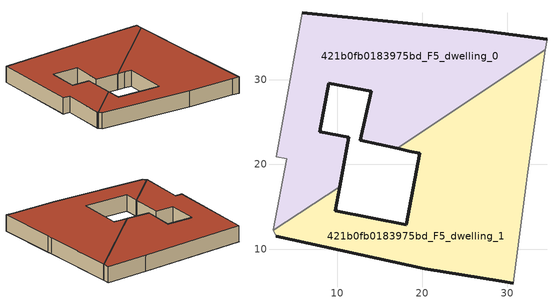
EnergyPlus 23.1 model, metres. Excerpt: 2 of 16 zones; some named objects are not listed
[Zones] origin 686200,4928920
421b0fb0183975bd_F5_dwelling_0
 floor to 421b0fb0183975bd_F4_dwelling_0 (EU_floor_Construction): 17.02,21.88 34.52,33.5 34.7,34.77 26.58,35.8 5.85,37.87 2.78,20.91 4.01,20.65 2.4,12.33 2.46,12.21 10.25,17.39 11.33,23.21 7.93,23.84 8.99,29.55 13.97,28.62 12.7,22.83 z15
 wall outside (EU_wall_Construction): 17.02,21.88 12.7,22.83 13.97,28.62 8.99,29.55 7.93,23.84 11.33,23.21 10.25,17.39 / 5.85,37.87 26.58,35.8 34.7,34.77 z15:18
 wall adiabatic (EU_wall_Construction): 34.7,34.77 34.52,33.5 / 2.46,12.21 2.4,12.33 4.01,20.65 2.78,20.91 5.85,37.87 z15:18
 wall to 421b0fb0183975bd_F5_dwelling_1 (EU_wall_Construction): 34.52,33.5 17.02,21.88 / 10.25,17.39 2.46,12.21 z15:18
 roof outside (EU_roof_Construction): 34.7,34.77 34.52,33.5 17.02,21.88 12.7,22.83 13.97,28.62 8.99,29.55 7.93,23.84 11.33,23.21 10.25,17.39 2.46,12.21 2.4,12.33 4.01,20.65 2.78,20.91 5.85,37.87 26.58,35.8 z18
421b0fb0183975bd_F5_dwelling_1
 floor to 421b0fb0183975bd_F4_dwelling_1 (EU_floor_Construction): 30.7,6.01 32.27,17.72 32.4,18.66 34.52,33.5 17.02,21.88 18.49,21.56 19.72,21.3 18.11,12.9 9.72,14.52 10.25,17.39 2.46,12.21 2.81,11.52 20.31,7.72 29.34,6.25 z15
 wall outside (EU_wall_Construction): 10.25,17.39 9.72,14.52 18.11,12.9 19.72,21.3 18.49,21.56 17.02,21.88 / 30.7,6.01 29.34,6.25 20.31,7.72 2.81,11.52 z15:18
 wall adiabatic (EU_wall_Construction): 2.81,11.52 2.46,12.21 / 34.52,33.5 32.4,18.66 32.27,17.72 30.7,6.01 z15:18
 roof outside (EU_roof_Construction): 34.52,33.5 32.4,18.66 32.27,17.72 30.7,6.01 29.34,6.25 20.31,7.72 2.81,11.52 2.46,12.21 10.25,17.39 9.72,14.52 18.11,12.9 19.72,21.3 18.49,21.56 17.02,21.88 z18
[Building]
EU S2 Campaign: North Axis=0; Terrain=City; Solar Distribution=FullExterior
[Site:Location]
Bologna: Latitude=44.5; Longitude=11.25; Time Zone=1; Elevation=37
[SizingPeriod:WeatherFileDays]
AnnualSizingPeriod: Begin Month=1; Begin Day of Month=1; End Month=12; End Day of Month=31; Day of Week for Start Day=Monday; Use Weather File Daylight Saving Period=No; Use Weather File Rain and Snow Indicators=No
[MATERIAL]
EU_InternalMass_Material: Roughness=MediumRough; Thickness=0.1; Conductivity=1; Density=1800; Specific Heat=900; Thermal Absorptance=0.9; Solar Absorptance=0.7; Visible Absorptance=0.7
[MATERIAL:NOMASS] Roughness=MediumRough; Thermal Absorptance=0.9; Solar Absorptance=0.7; Visible Absorptance=0.7
Name | Thermal Resistance
EU_wall_NoMass | 0.905828
EU_roof_NoMass | 0.37593
EU_floor_NoMass | 0.67114
[CONSTRUCTION]
EU_wall_Construction: EU_wall_NoMass
EU_roof_Construction: EU_roof_NoMass
EU_floor_Construction: EU_floor_NoMass
EU_InternalMass_Construction: EU_InternalMass_Material
[ZONE] Type=1; Multiplier=1; Ceiling Height=autocalculate; Floor Area=autocalculate; Part of Total Floor Area=Yes
Name | Volume
421b0fb0183975bd_F5_dwelling_0 | 1066.56
421b0fb0183975bd_F5_dwelling_1 | 1066.57
[INTERNALMASS] Construction=EU_InternalMass_Construction
Name | Zone or ZoneList | Surface Area
421b0fb0183975bd_F5_dwelling_0_EU_InternalMass | 421b0fb0183975bd_F5_dwelling_0 | 355.522
421b0fb0183975bd_F5_dwelling_1_EU_InternalMass | 421b0fb0183975bd_F5_dwelling_1 | 355.523
[OTHEREQUIPMENT] Fuel Type=Electricity; Design Level Calculation Method=Watts/Area; Power per Zone Floor Area=1; Fraction Latent=0; Fraction Radiant=0; Fraction Lost=0; Carbon Dioxide Generation Rate=0; EndUse Subcategory=EU_Step8_InternalGains
Name | Zone or ZoneList or Space or SpaceList | Schedule
EU_Step8_InternalGain_421b0fb0183975bd_F5_dwelling_0_f000 | 421b0fb0183975bd_F5_dwelling_0 | EU_Step8_GainSchedule_421b0fb0183975bd_F5_dwelling_0_f000
EU_Step8_InternalGain_421b0fb0183975bd_F5_dwelling_1_f000 | 421b0fb0183975bd_F5_dwelling_1 | EU_Step8_GainSchedule_421b0fb0183975bd_F5_dwelling_1_f000
[ZONEVENTILATION:DESIGNFLOWRATE] Schedule=EU_AlwaysOn; Design Flow Rate Calculation Method=AirChanges/Hour; Air Changes per Hour=0.73129; Ventilation Type=Natural; Fan Pressure Rise=0; Fan Total Efficiency=1; Constant Term Coefficient=1; Temperature Term Coefficient=0; Velocity Term Coefficient=0; Velocity Squared Term Coefficient=0; Minimum Indoor Temperature=-100; Maximum Indoor Temperature=100; Delta Temperature=-100; Minimum Outdoor Temperature=-100; Maximum Outdoor Temperature=100; Maximum Wind Speed=40
Name | Zone or ZoneList or Space or SpaceList
EU_ConstantAir_421b0fb0183975bd_F5_dwelling_0 | 421b0fb0183975bd_F5_dwelling_0
EU_ConstantAir_421b0fb0183975bd_F5_dwelling_1 | 421b0fb0183975bd_F5_dwelling_1
[HVACTEMPLATE:ZONE:IDEALLOADSAIRSYSTEM] System Availability Schedule=EU_AlwaysOn; Maximum Heating Supply Air Temperature=50; Minimum Cooling Supply Air Temperature=13; Maximum Heating Supply Air Humidity Ratio=0.0156; Minimum Cooling Supply Air Humidity Ratio=0.0077; Heating Limit=NoLimit; Cooling Limit=NoLimit; Heating Availability Schedule=EU_AlwaysOn; Cooling Availability Schedule=EU_CoolingOff; Dehumidification Control Type=ConstantSensibleHeatRatio; Cooling Sensible Heat Ratio=0.7; Dehumidification Setpoint=60; Humidification Control Type=None; Humidification Setpoint=30; Outdoor Air Method=None; Outdoor Air Flow Rate per Person=0.00944; Outdoor Air Flow Rate per Zone Floor Area=0; Outdoor Air Flow Rate per Zone=0; Demand Controlled Ventilation Type=None; Outdoor Air Economizer Type=NoEconomizer; Heat Recovery Type=None; Sensible Heat Recovery Effectiveness=0.7; Latent Heat Recovery Effectiveness=0.65
Name | Template Thermostat
421b0fb0183975bd_F5_dwelling_0 | EU_HeatOnly_421b0fb0183975bd_F5_dwelling_0
421b0fb0183975bd_F5_dwelling_1 | EU_HeatOnly_421b0fb0183975bd_F5_dwelling_1
[SIZING:ZONE] Zone Cooling Design Supply Air Temperature Input Method=SupplyAirTemperature; Zone Cooling Design Supply Air Temperature=13; Zone Heating Design Supply Air Temperature Input Method=SupplyAirTemperature; Zone Heating Design Supply Air Temperature=50; Zone Cooling Design Supply Air Humidity Ratio=0.008; Zone Heating Design Supply Air Humidity Ratio=0.008; Cooling Design Air Flow Method=DesignDay; Cooling Design Air Flow Rate=0; Cooling Minimum Air Flow per Zone Floor Area=0.000762; Cooling Minimum Air Flow=0; Cooling Minimum Air Flow Fraction=0.2; Heating Design Air Flow Method=DesignDay; Heating Design Air Flow Rate=0; Heating Maximum Air Flow per Zone Floor Area=0.002032; Heating Maximum Air Flow=0.141576; Heating Maximum Air Flow Fraction=0.3; Account for Dedicated Outdoor Air System=No; Dedicated Outdoor Air System Control Strategy=NeutralSupplyAir; Dedicated Outdoor Air Low Setpoint Temperature for Design=autosize; Dedicated Outdoor Air High Setpoint Temperature for Design=autosize; Zone Load Sizing Method=Sensible Load Only No Latent Load; Zone Latent Cooling Design Supply Air Humidity Ratio Input Method=HumidityRatioDifference; Zone Cooling Design Supply Air Humidity Ratio Difference=0.005; Zone Latent Heating Design Supply Air Humidity Ratio Input Method=HumidityRatioDifference; Zone Humidification Design Supply Air Humidity Ratio Difference=0.005
421b0fb0183975bd_F5_dwelling_0; 421b0fb0183975bd_F5_dwelling_1
[SCHEDULE:CONSTANT]
Name | Hourly Value
EU_AlwaysOn | 1
EU_CoolingOff | 0
[SCHEDULE:FILE] Column Number=1; Rows to Skip at Top=0; Number of Hours of Data=8760; Column Separator=Comma; Interpolate to Timestep=No; Minutes per Item=60; Adjust Schedule for Daylight Savings=Yes
Name | File
EU_Step8_GainSchedule_421b0fb0183975bd_F5_dwelling_0_f000 | ../../schedules/421b0fb0183975bd/421b0fb0183975bd_F5_dwelling_0_f000_gain.csv
EU_Step8_GainSchedule_421b0fb0183975bd_F5_dwelling_1_f000 | ../../schedules/421b0fb0183975bd/421b0fb0183975bd_F5_dwelling_1_f000_gain.csv
